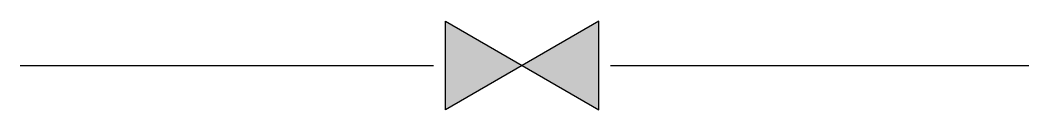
# Model space of a CAD drawing. Extents: x 913916 to 917429, y -1081984 to -1081675.
import ezdxf

# ---------------------------------------------------------------- set-up
doc = ezdxf.new("R2010")
doc.units = 0
doc.header["$LTSCALE"] = 1000
doc.header["$MEASUREMENT"] = 0
doc.layers.get('0').update_dxf_attribs({"linetype": 'CONTINUOUS'})
doc.layers.add('VAD', color=3, linetype='CONTINUOUS')

msp = doc.modelspace()

# ---------------------------------------------------------------- linework, layer by layer
at = {"color": 3}
for p, q in [((913916.3, -1081829.5), (915355.9, -1081829.5)), ((915972.2, -1081829.5), (917428.5, -1081829.5))]:
    msp.add_line(p, q, dxfattribs=at)
at = {"layer": 'VAD', "color": 3}
msp.add_lwpolyline([(915397.2, -1081983.6), (915397.2, -1081675.5), (915930.9, -1081983.6), (915930.9, -1081675.5), (915397.2, -1081983.6)], dxfattribs=at)
for points in [[(915664, -1081829.5), (915397.2, -1081983.6), (915397.2, -1081675.5)], [(915664, -1081829.5), (915930.9, -1081983.6), (915930.9, -1081675.5)]]:
    msp.add_solid(points, dxfattribs=at)

doc.saveas('drawing.dxf')
